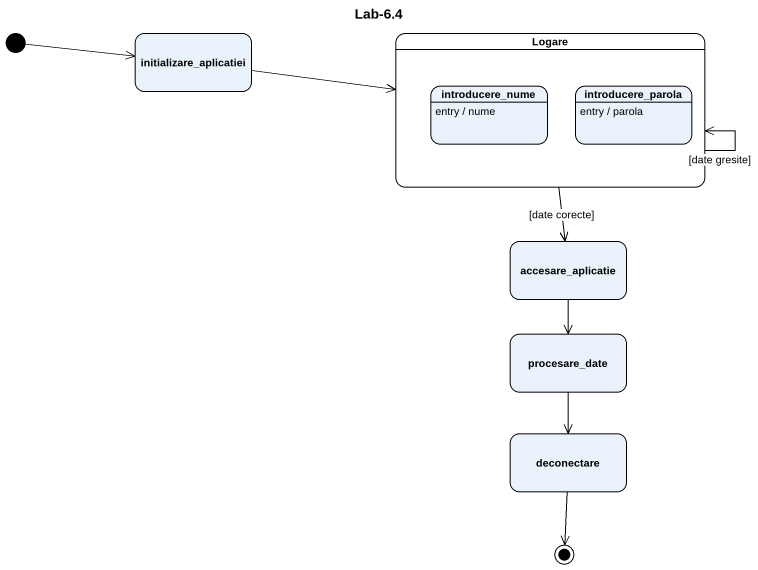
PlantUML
@startuml
title Lab-6.4
hide empty description
state initializare_aplicatiei
state Logare {
  state introducere_nume
  introducere_nume : entry / nume
  state introducere_parola
  introducere_parola : entry / parola
}
state accesare_aplicatie
state procesare_date
state deconectare
[*] -right-> initializare_aplicatiei
initializare_aplicatiei -right-> Logare
Logare --> Logare : [date gresite]
Logare --> accesare_aplicatie : [date corecte]
accesare_aplicatie --> procesare_date
procesare_date --> deconectare
deconectare --> [*]
@enduml
